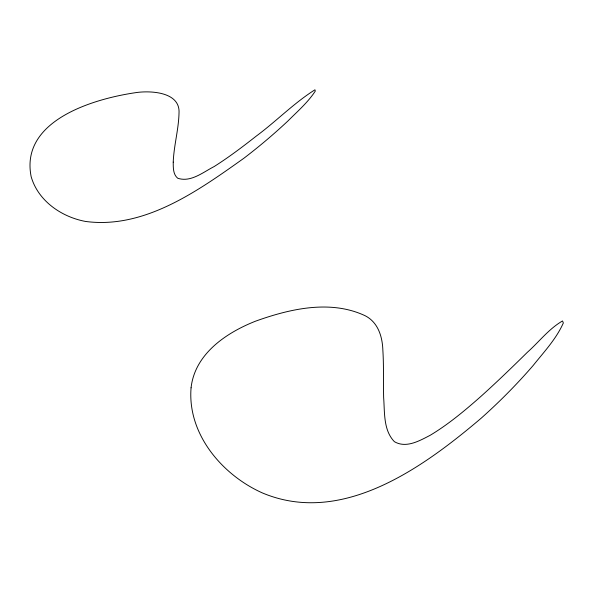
<?xml version="1.0" encoding="UTF-8"?>
<svg xmlns="http://www.w3.org/2000/svg" width="593" height="593" viewBox="0 0 593 593"><rect width="100%" height="100%" fill="white"/><g stroke="black" fill="none" stroke-linecap="round" stroke-linejoin="round"><path stroke-width="0.89" d="M173.23 162.104C173.252 167.611 173.023 174.357 177.685 178.219C190.716 182.681 203.147 172.155 214.162 166.551C228.75 157.301 242.552 146.879 256.117 136.212C276.182 121.372 293.839 103.115 314.942 89.795L315.298 91.092C307.878 102.433 297.471 111.417 287.961 120.942A389.356 225.622 -26.4 0 1 243.767 158.338C198.232 190.664 144.484 229.328 85.562 221.448C61.583 217.008 38.152 200.983 31.17 176.721C19.717 119.942 94.991 98.29 137.532 92.397C152.379 90.61 180.302 92.478 179.019 113.041C178.626 129.548 173.868 145.611 173.23 162.104M191.072 387.792C187.225 433.913 222.108 474.941 262.351 492.916C341.864 526.362 422.957 467.655 481.064 418.302A475.608 339.322 -25.7 0 0 533.107 365.555C543.929 351.99 556.241 338.988 563.35 322.955L562.52 320.961C548.873 328.811 539.096 341.857 527.436 352.22C511.952 367.467 496.334 382.589 480.145 397.088C464.401 410.942 448.212 424.462 430.192 435.284C419.555 440.777 406.153 448.575 394.404 441.681C383.241 430.199 384.783 412.394 383.641 397.584C383.271 381.825 383.849 366.051 382.863 350.307C382.441 336.898 378.23 322.459 365.251 315.787C330.627 299.428 290.014 308.79 255.613 321.154C226.311 332.703 194.882 353.806 191.072 387.792"/></g></svg>
